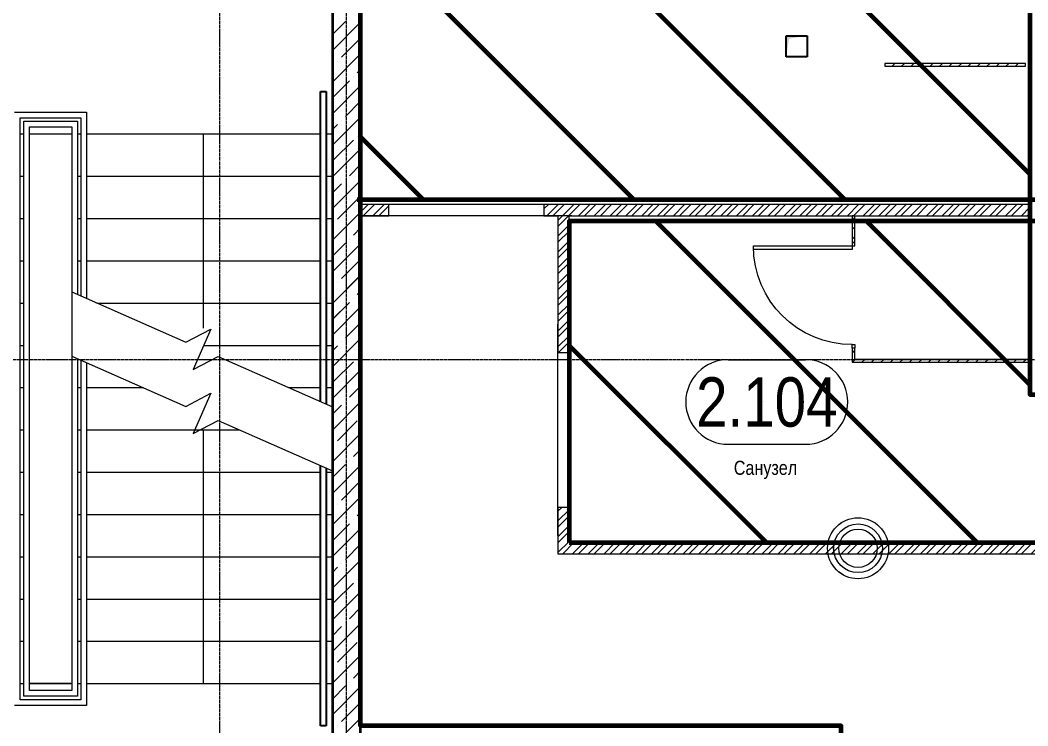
# Model space of a CAD drawing. Header units: millimetres. Extents: x 470010 to 1231400, y -134005 to 421770.
# Drawn here: x 699058 to 706209, y 89 to 5096 of the extents above; entities that cross this region are included whole.
import ezdxf
from ezdxf.enums import TextEntityAlignment as Align

# ---------------------------------------------------------------- set-up
doc = ezdxf.new("R2010")
doc.units = ezdxf.units.MM
doc.linetypes.add('CENTER2', pattern=[28.575, 19.05, -3.175, 3.175, -3.175])
doc.layers.get('Defpoints').update_dxf_attribs({"color": 140})
for name, color, linetype, lineweight in [('0) шп потолок', 3, 'Continuous', 60), ('АР_Area', 5, 'Continuous', 5), ('АР_Стены ГКЛ', 1, 'Continuous', 15), ('АР_Стены ЖБ', 7, 'Continuous', 35), ('АР_Стены ПЕНОблок', 52, 'Continuous', 20), ('АР_Ф_ЛК', 7, 'Continuous', 5), ('АР_Штриховка', 8, 'Continuous', 0), ('Двери кабины', 252, 'Continuous', 0)]:
    doc.layers.add(name, color=color, linetype=linetype, lineweight=lineweight)
doc.layers.add('АР_Делит', color=120, linetype='Continuous', lineweight=0, plot=False)
doc.layers.add('РД_Проем', color=230, linetype='Continuous', lineweight=0, plot=False)
doc.layers.add('РД_Оси_100', color=7, linetype='Continuous', lineweight=0, true_color=0x525252)
doc.layers.add('РД_проем_инж перемыч_подсчет', color=50, linetype='Continuous', plot=False)
doc.styles.add('style1', font='ARIALN.TTF')
pattern_1 = [(45, (602274.53, -216024.49), (-56.1266, 56.1266), [])]
pattern_2 = [(45, (-63444.08, -115658.25), (-56.1266, 56.1266), [])]

# ---------------------------------------------------------------- blocks, each defined once
blk = doc.blocks.new('СОШ_2200_АР_ОСИ_М100_28.05.24')
at = {"layer": 'РД_Оси_100', "color": 251, "linetype": 'CENTER2', "true_color": 0x636466}
for p, q in [((27600, -6155), (27600, 139938.679)), ((-5954.958, 96300), (119910, 96300))]:
    blk.add_line(p, q, dxfattribs=at)
blk.add_lwpolyline([(28500, -6155), (28500, 139938.679)], dxfattribs=at)
blk = doc.blocks.new('MOK-МаркаПом_овал_ареал')
for p, q in [((-2.75, 3), (2.75, 3)), ((-2.75, -3), (2.75, -3))]:
    blk.add_line(p, q)
for centre, radius, start, end in [((-2.75, 0), 3, 90, 270), ((2.75, 0), 3, 270, 90), ((-3.75, 0), 3.5, 0, 0.00095)]:
    blk.add_arc(centre, radius, start, end)
at = {"color": 0, "style": 'style1'}
blk.add_attdef('АР-ПОМЕЩЕНИЕ:НОМЕР', text='', height=3.5, dxfattribs=at).set_placement((0, 0), align=Align.MIDDLE)
at = {"layer": 'Defpoints', "color": 2, "style": 'style1'}
blk.add_attdef('АР-ПОМЕЩЕНИЕ:НАИМЕНОВАНИЕ', text='', height=1, dxfattribs=at).set_placement((-0.094, -4.814), align=Align.MIDDLE)
blk = doc.blocks.new('A$C9108343f')
at = {"layer": 'АР_Штриховка', "linetype": 'Continuous', "lineweight": 0, "true_color": 0x000000}
h = blk.add_hatch(dxfattribs=at)
h.set_pattern_fill('ANSI31', color=18, scale=15, angle=-360, style=0)
h.set_pattern_definition([(45, (-63444.083, -115658.25), (-33.67596, 33.67596), [])])
h.paths.add_polyline_path([(39475, 105155), (39475, 105135), (40472.9, 105135), (40472.9, 105155)], flags=0)
at = {"layer": 'АР_Штриховка', "linetype": 'Continuous', "lineweight": 0, "ltscale": 0.5, "true_color": 0x000000}
h = blk.add_hatch(dxfattribs=at)
h.set_pattern_fill('ANSI31', color=18, scale=25, angle=360, style=0)
h.set_pattern_definition(pattern_2)
h.paths.add_polyline_path([(40505, 104075), (40505, 104155), (37155, 104155), (37181.6, 104095), (37235, 104075)], flags=0)
h.paths.add_polyline_path([(37155, 104075), (37181.6, 104095), (37155, 104155), (37055, 104155), (37055, 104075)], flags=0)
h.paths.add_polyline_path([(35955, 104075), (35955, 104155), (35755, 104155), (35755, 104075)], flags=0)
h = blk.add_hatch(dxfattribs=at)
h.set_pattern_fill('ANSI31', color=18, scale=25, angle=-360, style=0)
h.set_pattern_definition([(45, (-63444.08, -115658.25), (-56.1266, 56.1266), [])])
h.paths.add_polyline_path([(37235, 104075), (37181.6, 104095), (37155, 104075), (37155, 103105), (37235, 103105)], flags=0)
h.paths.add_polyline_path([(37235, 102005), (37155, 102005), (37155, 101675), (37235, 101755)], flags=0)
at = {"layer": 'АР_Штриховка', "linetype": 'Continuous', "lineweight": 0, "true_color": 0x000000}
h = blk.add_hatch(dxfattribs=at)
h.set_pattern_fill('ANSI31', color=18, scale=15, angle=-360, style=0)
h.set_pattern_definition([(45, (-63444.083, -115658.25), (-33.67596, 33.67596), [])])
h.paths.add_polyline_path([(39262.9, 104075), (39242.9, 104075), (39242.9, 103885), (39262.9, 103885)], flags=0)
h.paths.add_polyline_path([(39262.9, 103135), (39242.9, 103135), (39242.9, 103035), (39262.9, 103055)], flags=0)
h = blk.add_hatch(dxfattribs=at)
h.set_pattern_fill('ANSI31', color=18, scale=15, angle=-360, style=0)
h.set_pattern_definition([(45, (-63444.083, -115658.25), (-33.67596, 33.67596), [])])
h.paths.add_polyline_path([(40505, 103035), (40505, 103055), (39262.9, 103055), (39242.9, 103035)], flags=0)
at = {"layer": 'АР_Штриховка', "linetype": 'Continuous', "lineweight": 0, "ltscale": 0.5, "true_color": 0x000000}
h = blk.add_hatch(dxfattribs=at)
h.set_pattern_fill('ANSI31', color=18, scale=25, angle=360, style=0)
h.set_pattern_definition(pattern_2)
h.paths.add_polyline_path([(41325, 101675), (41325, 101755), (37235, 101755), (37155, 101675)], flags=0)
at = {"color": 18, "linetype": 'Continuous', "true_color": 0x000000}
for p, q in [((38774.9, 105201.4), (38774.9, 105351.4)), ((38774.9, 105351.4), (38924.9, 105351.4)), ((38774.9, 105201.4), (38774.9, 105351.4)), ((38774.9, 105351.4), (38924.9, 105351.4)), ((38924.9, 105351.4), (38924.9, 105201.4)), ((38924.9, 105351.4), (38924.9, 105201.4)), ((38924.9, 105201.4), (38774.9, 105201.4)), ((38924.9, 105201.4), (38774.9, 105201.4))]:
    blk.add_line(p, q, dxfattribs=at)
at = {"color": 18, "true_color": 0x000000}
for p, q in [((35470, 102756.1), (35470, 104955)), ((35470, 104955), (35510, 104955)), ((35470, 102756.1), (35470, 104955)), ((35470, 104955), (35510, 104955)), ((35510, 104955), (35510, 102738.4)), ((35510, 104955), (35510, 102738.4)), ((35470, 100455), (35470, 102301.2)), ((35470, 100455), (35470, 102301.2)), ((35510, 102283.6), (35510, 100455)), ((35510, 102283.6), (35510, 100455)), ((35510, 100455), (35470, 100455)), ((35510, 100455), (35470, 100455))]:
    blk.add_line(p, q, dxfattribs=at)
at = {"color": 18, "linetype": 'Continuous', "true_color": 0x000000}
blk.add_solid([(38774.9, 105201.4), (38774.9, 105351.4), (38795.1, 105330.9), (38924.9, 105351.4)], dxfattribs=at)
blk.add_solid([(38774.9, 105201.4), (38774.9, 105351.4), (38795.1, 105330.9), (38924.9, 105351.4)], dxfattribs=at)
at = {"layer": '0) шп потолок'}
for points in [[(42603.1, 98244.9), (41235, 98244.9), (41235, 97905), (40505, 97905), (40505, 97755), (39165.1, 97755), (39165.1, 100455), (35755, 100455), (35754.2, 107155), (40505, 107155), (40505, 102805), (41307.2, 102805), (41325, 102805), (41325, 100975)], [(35731.6, 104189.6), (46555, 104189.6)]]:
    blk.add_lwpolyline(points, dxfattribs=at)
blk.add_lwpolyline([(37235, 101755), (41325, 101755), (41325, 104035), (37235, 104035)], close=True, dxfattribs=at)
at = {"layer": 'АР_Делит', "color": 18, "true_color": 0x000000}
blk.add_line((35555, 107155), (35555, 97755), dxfattribs=at)
blk.add_line((35555, 107155), (35555, 97755), dxfattribs=at)
for radius in [216.3, 173, 136.2]:
    blk.add_circle((39285, 101715), radius, dxfattribs=at)
at = {"layer": 'АР_Стены ГКЛ', "color": 18, "linetype": 'Continuous', "lineweight": 15, "true_color": 0x000000}
for p, q in [((39475, 105155), (39475, 105135)), ((40472.9, 105155), (39475, 105155)), ((39475, 105135), (40472.9, 105135)), ((40472.9, 105135), (40472.9, 105155)), ((39262.9, 104075), (39242.9, 104075)), ((39242.9, 104075), (39242.9, 103885)), ((39262.9, 103885), (39262.9, 104075)), ((39242.9, 103885), (39262.9, 103885)), ((39262.9, 103135), (39242.9, 103135)), ((39242.9, 103135), (39242.9, 103035)), ((39262.9, 103055), (39262.9, 103135)), ((40505, 103055), (39262.9, 103055)), ((39242.9, 103035), (40505, 103035))]:
    blk.add_line(p, q, dxfattribs=at)
at = {"layer": 'АР_Стены ЖБ', "color": 18, "linetype": 'Continuous', "lineweight": 35, "true_color": 0x000000}
for p, q in [((35755, 97555), (35755, 107355)), ((35555, 107155), (35555, 97755))]:
    blk.add_line(p, q, dxfattribs=at)
at = {"layer": 'АР_Стены ПЕНОблок', "color": 18, "linetype": 'Continuous', "lineweight": 20, "true_color": 0x000000}
for p, q in [((35955, 104155), (35755, 104155)), ((35755, 104155), (35755, 104075)), ((35955, 104075), (35955, 104155)), ((37155, 104155), (37055, 104155)), ((37055, 104155), (37055, 104075)), ((40505, 104155), (37155, 104155)), ((35755, 104075), (35955, 104075)), ((37055, 104075), (37155, 104075)), ((37155, 104075), (37155, 103105)), ((37235, 104075), (40505, 104075)), ((37235, 103105), (37235, 104075)), ((37155, 103105), (37235, 103105)), ((37235, 102005), (37155, 102005)), ((37155, 102005), (37155, 101675)), ((37235, 101755), (37235, 102005)), ((41325, 101755), (37235, 101755)), ((37155, 101675), (41325, 101675))]:
    blk.add_line(p, q, dxfattribs=at)
at = {"layer": 'АР_Ф_ЛК', "color": 18, "true_color": 0x000000}
for p, q in [((33300, 104810), (33810, 104810)), ((33340, 100640), (33340, 104770)), ((33340, 104770), (33770, 104770)), ((33770, 104770), (33770, 103505.3)), ((33810, 104810), (33810, 103487.7)), ((33365, 100665), (33365, 104745)), ((33365, 104745), (33745, 104745)), ((33405, 100705), (33405, 104705)), ((33405, 104705), (33705, 104705)), ((33705, 104705), (33705, 100705)), ((33745, 104745), (33745, 103516.3)), ((33340, 104655), (33365, 104655)), ((33405, 100755), (33405, 104655)), ((33405, 104655), (33705, 104655)), ((33405, 104655), (33705, 104655)), ((33705, 104655), (33705, 100755)), ((33745, 104655), (33770, 104655)), ((33810, 104655), (35470, 104655)), ((34640, 103742.8), (34640, 104655)), ((35510, 104655), (35555, 104655)), ((33340, 104355), (33365, 104355)), ((33745, 104355), (33770, 104355)), ((33810, 104355), (35470, 104355)), ((35510, 104355), (35555, 104355)), ((33340, 104055), (33365, 104055)), ((33745, 104055), (33770, 104055)), ((33810, 104055), (35470, 104055)), ((35510, 104055), (35555, 104055)), ((33340, 103755), (33365, 103755)), ((33745, 103755), (33770, 103755)), ((33810, 103755), (35470, 103755)), ((34640, 103276.5), (34640, 103742.8)), ((35510, 103755), (35555, 103755)), ((33340, 103455), (33365, 103455)), ((33884.1, 103455), (35470, 103455)), ((35510, 103455), (35555, 103455)), ((33340, 103155), (33365, 103155)), ((34642.6, 103155), (35470, 103155)), ((35510, 103155), (35555, 103155)), ((33745, 103061.5), (33745, 100665)), ((33770, 103050.5), (33770, 100640)), ((33810, 103032.9), (33810, 100600)), ((33340, 102855), (33365, 102855)), ((33745, 102855), (33770, 102855)), ((33810, 102855), (34213.6, 102855)), ((35245.5, 102855), (35470, 102855)), ((35510, 102855), (35555, 102855)), ((33340, 102555), (33365, 102555)), ((33745, 102555), (33770, 102555)), ((33810, 102555), (34894.2, 102555)), ((34640, 101221.2), (34640, 102555)), ((33340, 102255), (33365, 102255)), ((33745, 102255), (33770, 102255)), ((33810, 102255), (35470, 102255)), ((35510, 102255), (35555, 102255)), ((33340, 101955), (33365, 101955)), ((33745, 101955), (33770, 101955)), ((33810, 101955), (35470, 101955)), ((35510, 101955), (35555, 101955)), ((33340, 101655), (33365, 101655)), ((33745, 101655), (33770, 101655)), ((33810, 101655), (35470, 101655)), ((35510, 101655), (35555, 101655)), ((33340, 101355), (33365, 101355)), ((33745, 101355), (33770, 101355)), ((33810, 101355), (35470, 101355)), ((35510, 101355), (35555, 101355)), ((34640, 100755), (34640, 101221.2)), ((33340, 101055), (33365, 101055)), ((33745, 101055), (33770, 101055)), ((33810, 101055), (35470, 101055)), ((35510, 101055), (35555, 101055)), ((33340, 100755), (33365, 100755)), ((33705, 100755), (33405, 100755)), ((33405, 100755), (33705, 100755)), ((33705, 100705), (33405, 100705)), ((33745, 100755), (33770, 100755)), ((33810, 100755), (35470, 100755)), ((35510, 100755), (35555, 100755)), ((33770, 100640), (33340, 100640)), ((33745, 100665), (33365, 100665)), ((33810, 100600), (33300, 100600))]:
    blk.add_line(p, q, dxfattribs=at)
at = {"layer": 'АР_Ф_ЛК', "color": 18, "lineweight": 0, "true_color": 0x000000}
for p, q in [((33705, 103534), (34515.6, 103176.7)), ((34515.6, 103176.7), (34693, 103269.3)), ((34693, 103269.3), (34566.9, 102983.3)), ((33705, 103079.2), (34515.6, 102721.9)), ((34566.9, 102983.3), (34744.3, 103075.9)), ((34744.3, 103075.9), (35555, 102718.6)), ((34515.6, 102721.9), (34693, 102814.5)), ((34693, 102814.5), (34566.9, 102528.5)), ((34566.9, 102528.5), (34744.3, 102621.1)), ((34744.3, 102621.1), (35555, 102263.8))]:
    blk.add_line(p, q, dxfattribs=at)
at = {"layer": 'АР_Штриховка', "color": 18, "linetype": 'Continuous', "lineweight": 5, "true_color": 0x000000}
for p, q in [((35555, 105360), (35647.4, 105452.5)), ((35555, 105247.8), (35755, 105447.8)), ((35619.4, 105199.9), (35755, 105335.5)), ((35555, 105023.3), (35755, 105223.3)), ((35555, 105135.5), (35563.2, 105143.8)), ((35591.3, 105171.9), (35591.3, 105171.9)), ((35703.6, 105059.6), (35703.6, 105059.6)), ((35731.6, 105087.7), (35755, 105111)), ((35555, 104911), (35675.5, 105031.5)), ((35555, 104798.8), (35755, 104998.8)), ((35647.4, 104779), (35755, 104886.5)), ((35555, 104574.2), (35755, 104774.2)), ((35555, 104686.5), (35591.3, 104722.8)), ((35619.4, 104750.9), (35619.4, 104750.9)), ((35731.6, 104638.7), (35731.6, 104638.7)), ((35555, 104349.7), (35755, 104549.7)), ((35563.2, 104470.3), (35703.6, 104610.6)), ((35675.5, 104358), (35755, 104437.5)), ((35555, 104125.2), (35755, 104325.2)), ((35555, 104237.5), (35619.4, 104301.9)), ((35647.4, 104330), (35647.4, 104330)), ((35591.3, 104049.3), (35731.6, 104189.6)), ((35555, 103900.7), (35755, 104100.7)), ((35563.2, 104021.3), (35563.2, 104021.3)), ((35703.6, 103937.1), (35755, 103988.5)), ((35675.5, 103909), (35675.5, 103909)), ((35555, 103788.5), (35647.4, 103880.9)), ((35555, 103676.2), (35755, 103876.2)), ((35619.4, 103628.4), (35755, 103764)), ((35555, 103451.7), (35755, 103651.7)), ((35555, 103564), (35563.2, 103572.3)), ((35591.3, 103600.3), (35591.3, 103600.3)), ((35703.6, 103488.1), (35703.6, 103488.1)), ((35731.6, 103516.1), (35755, 103539.5)), ((35555, 103339.5), (35675.5, 103460)), ((35555, 103227.2), (35755, 103427.2)), ((35647.4, 103207.4), (35755, 103315)), ((35555, 103002.7), (35755, 103202.7)), ((35555, 103115), (35591.3, 103151.3)), ((35619.4, 103179.4), (35619.4, 103179.4)), ((35731.6, 103067.1), (35731.6, 103067.1)), ((35555, 102778.2), (35755, 102978.2)), ((35563.2, 102898.7), (35703.6, 103039.1)), ((35675.5, 102786.5), (35755, 102865.9)), ((35555, 102553.7), (35755, 102753.7)), ((35555, 102665.9), (35619.4, 102730.4)), ((35647.4, 102758.4), (35647.4, 102758.4)), ((35591.3, 102477.8), (35731.6, 102618.1)), ((35555, 102329.2), (35755, 102529.2)), ((35563.2, 102449.7), (35563.2, 102449.7)), ((35703.6, 102365.5), (35755, 102416.9)), ((35675.5, 102337.5), (35675.5, 102337.5)), ((35555, 102216.9), (35647.4, 102309.4)), ((35555, 102104.7), (35755, 102304.7)), ((35619.4, 102056.8), (35755, 102192.4)), ((35555, 101880.2), (35755, 102080.2)), ((35555, 101992.4), (35563.2, 102000.7)), ((35591.3, 102028.8), (35591.3, 102028.8)), ((35703.6, 101916.5), (35703.6, 101916.5)), ((35731.6, 101944.6), (35755, 101967.9)), ((35555, 101767.9), (35675.5, 101888.5)), ((35555, 101655.7), (35755, 101855.7)), ((35647.4, 101635.9), (35755, 101743.4)), ((35555, 101431.2), (35755, 101631.2)), ((35555, 101543.4), (35591.3, 101579.8)), ((35619.4, 101607.8), (35619.4, 101607.8)), ((35731.6, 101495.6), (35731.6, 101495.6)), ((35555, 101206.7), (35755, 101406.7)), ((35563.2, 101327.2), (35703.6, 101467.5)), ((35675.5, 101214.9), (35755, 101294.4)), ((35647.4, 101186.9), (35647.4, 101186.9)), ((35555, 100982.1), (35755, 101182.1)), ((35555, 101094.4), (35619.4, 101158.8)), ((35591.3, 100906.2), (35731.6, 101046.6)), ((35555, 100757.6), (35755, 100957.6)), ((35563.2, 100878.2), (35563.2, 100878.2)), ((35703.6, 100794), (35755, 100845.4)), ((35675.5, 100765.9), (35675.5, 100765.9)), ((35555, 100645.4), (35647.4, 100737.9)), ((35555, 100533.1), (35755, 100733.1)), ((35619.4, 100485.3), (35755, 100620.9)), ((35555, 100308.6), (35755, 100508.6)), ((35591.3, 100457.2), (35591.3, 100457.2))]:
    blk.add_line(p, q, dxfattribs=at)
at = {"layer": 'Двери кабины', "color": 18, "linetype": 'Continuous', "lineweight": 0, "true_color": 0x000000}
for points in [[(39242.9, 103860), (39242.9, 103835), (38542.9, 103835), (38542.9, 103860)], [(39262.9, 103860), (39262.9, 103885), (39242.9, 103885), (39242.9, 103860)], [(39262.9, 103160), (39262.9, 103135), (39242.9, 103135), (39242.9, 103160)]]:
    blk.add_lwpolyline(points, close=True, dxfattribs=at)
at = {"layer": 'Двери кабины', "color": 18, "linetype": 'Continuous', "lineweight": 0, "true_color": 0x000000, "extrusion": (0, 0, -1)}
blk.add_arc((-39242.9, 103860), 700, 270, 0, dxfattribs=at)
at = {"layer": 'РД_Проем', "color": 18, "linetype": 'Continuous', "lineweight": 15, "true_color": 0x000000}
for p, q in [((37055, 104155), (35955, 104155)), ((37055, 104075), (35955, 104075)), ((37155, 102005), (37155, 103105)), ((37235, 102005), (37235, 103105))]:
    blk.add_line(p, q, dxfattribs=at)
at = {"layer": 'РД_проем_инж перемыч_подсчет', "color": 18, "linetype": 'Continuous', "lineweight": 15, "true_color": 0x000000}
for p, q in [((37255, 104155), (35755, 104155)), ((37255, 104075), (35755, 104075)), ((37155, 101805), (37155, 103305)), ((37235, 101805), (37235, 103305))]:
    blk.add_line(p, q, dxfattribs=at)
at = {"layer": 'АР_Area', "color": 18, "linetype": 'Continuous', "lineweight": 15, "true_color": 0x000000, "xscale": 100, "yscale": 100, "zscale": 100}
blk.add_blockref('MOK-МаркаПом_овал_ареал', (38637.5, 102753.1), dxfattribs=at).add_auto_attribs({'АР-ПОМЕЩЕНИЕ:НОМЕР': '2.104', 'АР-ПОМЕЩЕНИЕ:НАИМЕНОВАНИЕ': 'Санузел'})
at = {"layer": 'РД_Оси_100'}
blk.add_blockref('СОШ_2200_АР_ОСИ_М100_28.05.24', (7155, 6755), dxfattribs=at)
at = {"layer": 'Defpoints', "color": 18, "true_color": 0x000000, "style": 'style1'}
for p in [(143949.3, 316089.1), (143975, 281639.5), (143890.4, 273244.7), (143840, 264276.8), (143967.8, 254892.4), (12252, 104178.1), (12382.6, 96023.1)]:
    blk.add_attdef('АР-ПОМЕЩЕНИЕ:НАИМЕНОВАНИЕ', text='', height=100, dxfattribs=at).set_placement(p, align=Align.MIDDLE)
at = {"layer": 'Defpoints', "color": 18, "true_color": 0x000000, "style": 'style1', "flags": 8}
for p in [(143951.3, 279099.1), (143848.3, 269251.1), (143875.3, 260094.2), (144049.7, 250824.7), (163419.3, 238153.4), (155897.5, 237966), (183037.2, 237966), (143342.9, 237876.2)]:
    blk.add_attdef('АР-ПОМЕЩЕНИЕ:НАИМЕНОВАНИЕ', text='', height=100, dxfattribs=at).set_placement(p, align=Align.MIDDLE)

msp = doc.modelspace()

# ---------------------------------------------------------------- hatches: boundary and pattern name
at = {"layer": '0) шп потолок'}
h = msp.add_hatch(dxfattribs=at)
h.set_pattern_fill('ANSI31', color=3, scale=333)
h.paths.add_polyline_path([(714593.57, 6788.758), (712723.57, 6788.758), (712723.57, 6488.758), (712473.57, 6488.758), (712473.57, 3788.758), (712473.57, 2938.758), (712723.57, 2938.758), (712723.57, 2438.758), (712473.57, 2438.758), (712473.57, -2461.242), (712723.57, -2461.242), (712723.57, -2961.242), (714593.57, -2961.242)])
h.paths.add_polyline_path([(712753.57, 6599.212, -1), (712999.455, 6599.212, -1)], flags=16)
h.paths.add_polyline_path([(718363.57, -3011.242), (718273.57, -3011.242), (714593.57, -3011.242), (712723.57, -2961.242), (712723.57, -2989.526), (711945.1, -2989.526), (711323.57, -2961.242), (710019.577, -2961.242), (708193.571, -2961.242), (706723.57, -2961.242), (706223.57, -2961.242), (706223.57, -2811.242), (704923.57, -2811.242), (704883.7, -2811.242), (704523.57, -2811.242), (702823.57, -2811.242), (701473.57, -2811.242), (697285.158, -2811.242), (697273.57, -2822.83), (697273.57, -3061.242), (696773.57, -3061.242), (696773.57, -2811.242), (696273.57, -2811.242), (694673.57, -2811.242), (692773.57, -2811.242), (692773.57, -3211.242), (692773.57, -4811.242), (692773.57, -6211.242), (693537.728, -6211.242), (695721.755, -6211.242), (696873.57, -6211.242), (697073.57, -6211.242), (697073.57, -5011.242), (700673.57, -5011.242), (702713.57, -5011.242), (704009.577, -5011.242), (706223.57, -5011.242), (706723.573, -5011.242), (708123.57, -5011.242), (709453.57, -5011.242), (709683.57, -5011.242), (710983.57, -5011.242), (712223.57, -5011.242), (712773.57, -5011.242), (714142.501, -5011.242), (718363.57, -5011.242), (718363.57, -4711.242)])
h.paths.add_polyline_path([(717877.889, -3302.242), (717877.889, -3085.57), (718297.563, -3085.57), (718297.563, -3302.242)], flags=16)
h.paths.add_polyline_path([(717876.889, -4728.57), (718296.563, -4728.57), (718296.563, -4945.242), (717876.889, -4945.242)], flags=16)
at = {"layer": '0) шп потолок', "true_color": 0xf26722}
h = msp.add_hatch(dxfattribs=at)
h.set_pattern_fill('ANSI31', color=30, scale=333, angle=90)
h.paths.add_polyline_path([(706223.57, 6788.758), (701473.57, 6788.758), (701473.57, 3823.403), (706223.57, 3823.403)])
h = msp.add_hatch(dxfattribs=at)
h.set_pattern_fill('ANSI31', color=30, scale=333, angle=90)
h.paths.add_polyline_path([(707043.57, 2438.758), (706223.57, 2438.758), (706223.57, 3668.758), (702953.57, 3668.758), (702953.57, 1388.758), (707043.57, 1388.758)])
at = {"layer": 'АР_Штриховка', "linetype": 'Continuous', "lineweight": 0, "ltscale": 0.5, "true_color": 0x000000}
h = msp.add_hatch(dxfattribs=at)
h.set_pattern_fill('ANSI31', color=18, scale=25, angle=360, style=0)
h.set_pattern_definition(pattern_1)
h.paths.add_polyline_path([(706223.57, 3708.758), (706223.57, 3788.758), (702873.57, 3788.758), (702900.237, 3728.758), (702953.57, 3708.758)], flags=0)
h.paths.add_polyline_path([(702873.57, 3708.758), (702900.237, 3728.758), (702873.57, 3788.758), (702773.57, 3788.758), (702773.57, 3708.758)], flags=0)
h.paths.add_polyline_path([(701673.57, 3708.758), (701673.57, 3788.758), (701473.57, 3788.758), (701473.57, 3708.758)], flags=0)
h = msp.add_hatch(dxfattribs=at)
h.set_pattern_fill('ANSI31', color=18, scale=25, angle=-360, style=0)
h.set_pattern_definition([(45, (602274.53, -216024.49), (-56.1266, 56.1266), [])])
h.paths.add_polyline_path([(702953.57, 3708.758), (702900.237, 3728.758), (702873.57, 3708.758), (702873.57, 2738.758), (702953.57, 2738.758)], flags=0)
h.paths.add_polyline_path([(702953.57, 1638.758), (702873.57, 1638.758), (702873.57, 1308.758), (702953.57, 1388.758)], flags=0)
h = msp.add_hatch(dxfattribs=at)
h.set_pattern_fill('ANSI31', color=18, scale=25, angle=360, style=0)
h.set_pattern_definition(pattern_1)
h.paths.add_polyline_path([(707043.57, 1308.758), (707043.57, 1388.758), (702953.57, 1388.758), (702873.57, 1308.758)], flags=0)

# ---------------------------------------------------------------- linework, layer by layer
at = {"color": 18, "linetype": 'Continuous', "true_color": 0x000000}
for p, q in [((704493.511, 4835.183), (704493.511, 4985.183)), ((704493.511, 4985.183), (704643.511, 4985.183)), ((704493.511, 4835.183), (704493.511, 4985.183)), ((704493.511, 4985.183), (704643.511, 4985.183)), ((704643.511, 4985.183), (704643.511, 4835.183)), ((704643.511, 4985.183), (704643.511, 4835.183)), ((704643.511, 4835.183), (704493.511, 4835.183)), ((704643.511, 4835.183), (704493.511, 4835.183))]:
    msp.add_line(p, q, dxfattribs=at)
at = {"color": 18, "true_color": 0x000000}
for p, q in [((701188.57, 2389.813), (701188.57, 4588.758)), ((701188.57, 4588.758), (701228.57, 4588.758)), ((701188.57, 2389.813), (701188.57, 4588.758)), ((701188.57, 4588.758), (701228.57, 4588.758)), ((701228.57, 4588.758), (701228.57, 2372.183)), ((701228.57, 4588.758), (701228.57, 2372.183)), ((701188.57, 88.758), (701188.57, 1935.006)), ((701188.57, 88.758), (701188.57, 1935.006)), ((701228.57, 1917.376), (701228.57, 88.758)), ((701228.57, 1917.376), (701228.57, 88.758)), ((701228.57, 88.758), (701188.57, 88.758)), ((701228.57, 88.758), (701188.57, 88.758))]:
    msp.add_line(p, q, dxfattribs=at)
at = {"layer": '0) шп потолок'}
for points in [[(708321.669, -2121.329), (706953.571, -2121.329), (706953.571, -2461.242), (706223.57, -2461.242), (706223.57, -2611.242), (704883.7, -2611.242), (704883.7, 88.758), (701473.57, 88.758), (701472.777, 6788.758), (706223.57, 6788.758), (706223.57, 2438.758), (707025.855, 2438.758), (707043.57, 2438.758), (707043.57, 608.758)], [(701450.233, 3823.403), (712273.57, 3823.403)]]:
    msp.add_lwpolyline(points, dxfattribs=at)
msp.add_lwpolyline([(702953.57, 1388.758), (707043.57, 1388.758), (707043.57, 3668.758), (702953.57, 3668.758)], close=True, dxfattribs=at)
at = {"layer": 'АР_Делит', "color": 18, "true_color": 0x000000}
msp.add_line((701273.57, 6788.758), (701273.57, -2611.242), dxfattribs=at)
msp.add_line((701273.57, 6788.758), (701273.57, -2611.242), dxfattribs=at)
for radius in [216.336, 173.036, 136.212]:
    msp.add_circle((705003.57, 1348.758), radius, dxfattribs=at)
at = {"layer": 'АР_Стены ГКЛ', "color": 18, "linetype": 'Continuous', "lineweight": 15, "true_color": 0x000000}
for p, q in [((706191.526, 4768.758), (706191.526, 4788.758)), ((704981.538, 3708.758), (704961.538, 3708.758))]:
    msp.add_line(p, q, dxfattribs=at)
at = {"layer": 'АР_Стены ЖБ', "color": 18, "linetype": 'Continuous', "lineweight": 35, "true_color": 0x000000}
for p, q in [((701473.57, -2811.242), (701473.57, 6988.758)), ((701273.57, 6788.758), (701273.57, -2611.242))]:
    msp.add_line(p, q, dxfattribs=at)
at = {"layer": 'АР_Стены ПЕНОблок', "color": 18, "linetype": 'Continuous', "lineweight": 20, "true_color": 0x000000}
for p, q in [((701673.57, 3788.758), (701473.57, 3788.758)), ((701473.57, 3788.758), (701473.57, 3708.758)), ((701673.57, 3708.758), (701673.57, 3788.758)), ((702873.57, 3788.758), (702773.57, 3788.758)), ((702773.57, 3788.758), (702773.57, 3708.758)), ((706223.57, 3788.758), (702873.57, 3788.758)), ((701473.57, 3708.758), (701673.57, 3708.758)), ((702773.57, 3708.758), (702873.57, 3708.758)), ((702873.57, 3708.758), (702873.57, 2738.758)), ((702953.57, 3708.758), (706223.57, 3708.758)), ((702953.57, 2738.758), (702953.57, 3708.758)), ((702873.57, 2738.758), (702953.57, 2738.758)), ((702953.57, 1638.758), (702873.57, 1638.758)), ((702873.57, 1638.758), (702873.57, 1308.758)), ((702953.57, 1388.758), (702953.57, 1638.758)), ((707043.57, 1388.758), (702953.57, 1388.758)), ((702873.57, 1308.758), (707043.57, 1308.758))]:
    msp.add_line(p, q, dxfattribs=at)
at = {"layer": 'АР_Ф_ЛК', "color": 18, "true_color": 0x000000}
for p, q in [((699018.57, 4443.758), (699528.57, 4443.758)), ((699528.57, 4443.758), (699528.57, 3121.454)), ((699058.57, 273.758), (699058.57, 4403.758)), ((699058.57, 4403.758), (699488.57, 4403.758)), ((699083.57, 298.758), (699083.57, 4378.758)), ((699083.57, 4378.758), (699463.57, 4378.758)), ((699463.57, 4378.758), (699463.57, 3150.102)), ((699488.57, 4403.758), (699488.57, 3139.084)), ((699123.57, 338.758), (699123.57, 4338.758)), ((699123.57, 4338.758), (699423.57, 4338.758)), ((699423.57, 4338.758), (699423.57, 338.758)), ((699058.57, 4288.758), (699083.57, 4288.758)), ((699123.57, 388.758), (699123.57, 4288.758)), ((699123.57, 4288.758), (699423.57, 4288.758)), ((699123.57, 4288.758), (699423.57, 4288.758)), ((699423.57, 4288.758), (699423.57, 388.758)), ((699463.57, 4288.758), (699488.57, 4288.758)), ((699528.57, 4288.758), (701188.57, 4288.758)), ((700358.57, 3376.527), (700358.57, 4288.758)), ((701228.57, 4288.758), (701273.57, 4288.758)), ((699058.57, 3988.758), (699083.57, 3988.758)), ((699463.57, 3988.758), (699488.57, 3988.758)), ((699528.57, 3988.758), (701188.57, 3988.758)), ((701228.57, 3988.758), (701273.57, 3988.758)), ((699058.57, 3688.758), (699083.57, 3688.758)), ((699463.57, 3688.758), (699488.57, 3688.758)), ((699528.57, 3688.758), (701188.57, 3688.758)), ((701228.57, 3688.758), (701273.57, 3688.758)), ((699058.57, 3388.758), (699083.57, 3388.758)), ((699463.57, 3388.758), (699488.57, 3388.758)), ((699528.57, 3388.758), (701188.57, 3388.758)), ((700358.57, 2910.279), (700358.57, 3376.527)), ((701228.57, 3388.758), (701273.57, 3388.758)), ((699058.57, 3088.758), (699083.57, 3088.758)), ((699602.753, 3088.758), (701188.57, 3088.758)), ((701228.57, 3088.758), (701273.57, 3088.758)), ((699058.57, 2788.758), (699083.57, 2788.758)), ((700361.227, 2788.758), (701188.57, 2788.758)), ((701228.57, 2788.758), (701273.57, 2788.758)), ((699463.57, 2695.295), (699463.57, 298.758)), ((699488.57, 2684.277), (699488.57, 273.758)), ((699528.57, 2666.647), (699528.57, 233.758)), ((699058.57, 2488.758), (699083.57, 2488.758)), ((699463.57, 2488.758), (699488.57, 2488.758)), ((699528.57, 2488.758), (699932.177, 2488.758)), ((700964.076, 2488.758), (701188.57, 2488.758)), ((701228.57, 2488.758), (701273.57, 2488.758)), ((699058.57, 2188.758), (699083.57, 2188.758)), ((699463.57, 2188.758), (699488.57, 2188.758)), ((699528.57, 2188.758), (700612.839, 2188.758)), ((700358.57, 855.007), (700358.57, 2188.758)), ((699058.57, 1888.758), (699083.57, 1888.758)), ((699463.57, 1888.758), (699488.57, 1888.758)), ((699528.57, 1888.758), (701188.57, 1888.758)), ((701228.57, 1888.758), (701273.57, 1888.758)), ((699058.57, 1588.758), (699083.57, 1588.758)), ((699463.57, 1588.758), (699488.57, 1588.758)), ((699528.57, 1588.758), (701188.57, 1588.758)), ((701228.57, 1588.758), (701273.57, 1588.758)), ((699058.57, 1288.758), (699083.57, 1288.758)), ((699463.57, 1288.758), (699488.57, 1288.758)), ((699528.57, 1288.758), (701188.57, 1288.758)), ((701228.57, 1288.758), (701273.57, 1288.758)), ((699058.57, 988.758), (699083.57, 988.758)), ((699463.57, 988.758), (699488.57, 988.758)), ((699528.57, 988.758), (701188.57, 988.758)), ((701228.57, 988.758), (701273.57, 988.758)), ((700358.57, 388.758), (700358.57, 855.007)), ((699058.57, 688.758), (699083.57, 688.758)), ((699463.57, 688.758), (699488.57, 688.758)), ((699528.57, 688.758), (701188.57, 688.758)), ((701228.57, 688.758), (701273.57, 688.758)), ((699058.57, 388.758), (699083.57, 388.758)), ((699423.57, 388.758), (699123.57, 388.758)), ((699123.57, 388.758), (699423.57, 388.758)), ((699463.57, 388.758), (699488.57, 388.758)), ((699528.57, 388.758), (701188.57, 388.758)), ((701228.57, 388.758), (701273.57, 388.758)), ((699463.57, 298.758), (699083.57, 298.758)), ((699423.57, 338.758), (699123.57, 338.758)), ((699528.57, 233.758), (699018.57, 233.758)), ((699488.57, 273.758), (699058.57, 273.758))]:
    msp.add_line(p, q, dxfattribs=at)
at = {"layer": 'АР_Ф_ЛК', "color": 18, "lineweight": 0, "true_color": 0x000000}
for p, q in [((699423.57, 3167.732), (700234.187, 2810.455)), ((700234.187, 2810.455), (700411.587, 2903.019)), ((700411.587, 2903.019), (700285.552, 2617.062)), ((699423.57, 2712.925), (700234.187, 2355.648)), ((700285.552, 2617.062), (700462.953, 2709.627)), ((700462.953, 2709.627), (701273.57, 2352.349)), ((700234.187, 2355.648), (700411.587, 2448.212)), ((700411.587, 2448.212), (700285.552, 2162.255)), ((700285.552, 2162.255), (700462.953, 2254.82)), ((700462.953, 2254.82), (701273.57, 1897.542))]:
    msp.add_line(p, q, dxfattribs=at)
at = {"layer": 'АР_Штриховка', "color": 18, "linetype": 'Continuous', "lineweight": 5, "true_color": 0x000000}
for p, q in [((701273.57, 4993.779), (701366.043, 5086.252)), ((701273.57, 4881.526), (701473.57, 5081.526)), ((701337.98, 4833.682), (701473.57, 4969.273)), ((701273.57, 4657.019), (701473.57, 4857.019)), ((701273.57, 4769.273), (701281.853, 4777.556)), ((701450.233, 4721.429), (701473.57, 4744.766)), ((701273.57, 4544.766), (701394.106, 4665.302)), ((701273.57, 4432.513), (701473.57, 4632.513)), ((701366.043, 4412.733), (701473.57, 4520.26)), ((701273.57, 4208.007), (701473.57, 4408.007)), ((701273.57, 4320.26), (701309.916, 4356.606)), ((701281.853, 4104.036), (701422.169, 4244.353)), ((701273.57, 3983.5), (701473.57, 4183.5)), ((701394.106, 3991.783), (701473.57, 4071.247)), ((701273.57, 3758.994), (701473.57, 3958.994)), ((701273.57, 3871.247), (701337.98, 3935.657)), ((701309.916, 3683.087), (701450.233, 3823.403)), ((701273.57, 3534.487), (701473.57, 3734.487)), ((701422.169, 3570.834), (701473.57, 3622.234)), ((701273.57, 3422.234), (701366.043, 3514.707)), ((701273.57, 3309.981), (701473.57, 3509.981)), ((701337.98, 3262.137), (701473.57, 3397.728)), ((701273.57, 3085.475), (701473.57, 3285.475)), ((701273.57, 3197.728), (701281.853, 3206.011)), ((701450.233, 3149.884), (701473.57, 3173.221)), ((701273.57, 2973.221), (701394.106, 3093.758)), ((701273.57, 2860.968), (701473.57, 3060.968)), ((701366.043, 2841.188), (701473.57, 2948.715)), ((701273.57, 2636.462), (701473.57, 2836.462)), ((701273.57, 2748.715), (701309.916, 2785.061)), ((701281.853, 2532.492), (701422.169, 2672.808)), ((701273.57, 2411.955), (701473.57, 2611.955)), ((701394.106, 2420.238), (701473.57, 2499.702)), ((701273.57, 2187.449), (701473.57, 2387.449)), ((701273.57, 2299.702), (701337.98, 2364.112)), ((701309.916, 2111.542), (701450.233, 2251.859)), ((701273.57, 1962.943), (701473.57, 2162.943)), ((701422.169, 1999.289), (701473.57, 2050.689)), ((701273.57, 1850.689), (701366.043, 1943.162)), ((701273.57, 1738.436), (701473.57, 1938.436)), ((701337.98, 1690.593), (701473.57, 1826.183)), ((701273.57, 1513.93), (701473.57, 1713.93)), ((701273.57, 1626.183), (701281.853, 1634.466)), ((701450.233, 1578.339), (701473.57, 1601.677)), ((701273.57, 1401.677), (701394.106, 1522.213)), ((701273.57, 1289.423), (701473.57, 1489.423)), ((701366.043, 1269.643), (701473.57, 1377.17)), ((701273.57, 1064.917), (701473.57, 1264.917)), ((701273.57, 1177.17), (701309.916, 1213.516)), ((701281.853, 960.947), (701422.169, 1101.263)), ((701273.57, 840.411), (701473.57, 1040.411)), ((701394.106, 848.694), (701473.57, 928.157)), ((701273.57, 615.904), (701473.57, 815.904)), ((701273.57, 728.157), (701337.98, 792.567)), ((701309.916, 539.997), (701450.233, 680.314)), ((701273.57, 391.398), (701473.57, 591.398)), ((701422.169, 427.744), (701473.57, 479.145)), ((701273.57, 279.145), (701366.043, 371.617)), ((701273.57, 166.891), (701473.57, 366.891)), ((701337.98, 119.048), (701473.57, 254.638)), ((701273.57, -57.615), (701473.57, 142.385))]:
    msp.add_line(p, q, dxfattribs=at)
at = {"layer": 'РД_Проем', "color": 18, "linetype": 'Continuous', "lineweight": 15, "true_color": 0x000000}
for p, q in [((702773.57, 3788.758), (701673.57, 3788.758)), ((702773.57, 3708.758), (701673.57, 3708.758)), ((702873.57, 1638.758), (702873.57, 2738.758)), ((702953.57, 1638.758), (702953.57, 2738.758))]:
    msp.add_line(p, q, dxfattribs=at)
at = {"layer": 'РД_проем_инж перемыч_подсчет', "color": 18, "linetype": 'Continuous', "lineweight": 15, "true_color": 0x000000}
for p, q in [((702973.57, 3788.758), (701473.57, 3788.758)), ((702973.57, 3708.758), (701473.57, 3708.758)), ((702873.57, 1438.758), (702873.57, 2938.758)), ((702953.57, 1438.758), (702953.57, 2938.758))]:
    msp.add_line(p, q, dxfattribs=at)

# ---------------------------------------------------------------- block references
msp.add_blockref('A$C9108343f', (665718.612, -100366.242))
at = {"layer": 'АР_Area', "color": 18, "linetype": 'Continuous', "lineweight": 15, "true_color": 0x000000, "xscale": 100, "yscale": 100, "zscale": 100}
msp.add_blockref('MOK-МаркаПом_овал_ареал', (704356.077, 2386.821), dxfattribs=at).add_auto_attribs({'АР-ПОМЕЩЕНИЕ:НОМЕР': '2.104', 'АР-ПОМЕЩЕНИЕ:НАИМЕНОВАНИЕ': 'Санузел'})
at = {"layer": 'РД_Оси_100'}
msp.add_blockref('СОШ_2200_АР_ОСИ_М100_28.05.24', (672873.57, -93611.242), dxfattribs=at)

doc.saveas('drawing.dxf')
